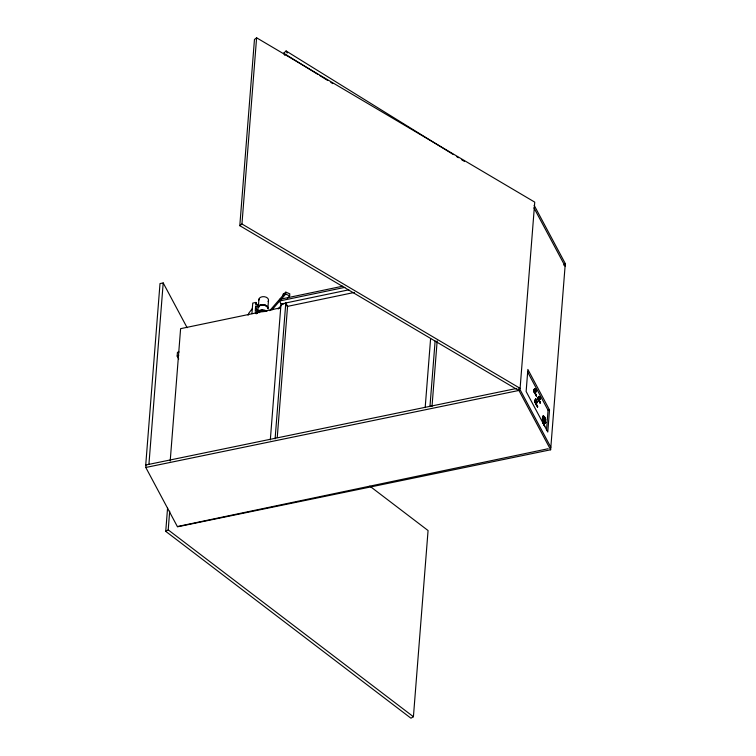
<?xml version="1.0" encoding="UTF-8"?>
<svg xmlns="http://www.w3.org/2000/svg" width="756" height="756" viewBox="0 0 756 756"><rect width="100%" height="100%" fill="white"/><g stroke="black" fill="none" stroke-linecap="round" stroke-linejoin="round"><path stroke-width="1.13" d="M536.382 391.627L536.07 390.795A1.767 0.52 78.3 0 1 535.532 389.831L536.306 391.135M535.078 392.062C535.815 390.304 536.524 391.835 535.116 391.627M543.441 423.549L543.29 423.067M539.529 399.47L540.578 398.62L539.604 398.374L539.661 399.055L539.604 398.204L540.323 398.951M543.602 420.544C541.92 418.125 544.169 413.173 545.53 419.457L545.435 420.582L544.263 419.145L544.112 416.792M535.843 394.849L536.042 395.558L535.569 393.64L535.758 394.934M536.032 395.086L536.505 395.775L536.212 394.868M544.065 417.586L543.961 417.17M534.747 390.294L534.501 389.444M536.117 390.077C533.405 390.975 537.157 389.973 535.645 389.841C534.01 390.691 535.437 387.516 534.662 390.228M535.04 390.285L535.021 389.359L535.144 390.068M535.116 393.63L535.257 394.131L535.229 393.044M535.654 391.268C536.146 393.243 534.672 387.989 535.645 390.493M535.654 391.759L535.843 391.117L535.39 392.355M535.588 390.446L535.503 389.954M535.787 403.657L535.881 403.184M535.806 400.302L536.231 400.699L536.051 399.782M535.909 391.088C536.24 391.674 536.288 391.485 535.38 390.663M536.07 400.482L536.562 401.549M535.872 402.145L535.9 401.88A1.654 0.482 78.3 0 1 535.711 399.385A1.654 0.482 78.3 0 1 536.647 401.134A1.654 0.482 78.3 0 1 536.184 402.409L536.193 402.721A2.013 0.586 78.3 0 0 536.76 401.171A2.013 0.586 78.3 0 0 535.626 399.045A2.013 0.586 78.3 0 0 535.834 402.05L535.446 402.23M538.159 399.423L538.074 398.346M538.707 397.703L538.489 396.919L538.65 398.025M538.943 400.793L538.915 399.915L538.943 400.793M538.763 397.543L539.019 396.446M539.009 397.779L540.058 398.488M539.198 398.639L538.905 399.631L538.631 396.966M539.264 397.59L539.463 397.202A1.767 0.52 78.3 0 0 539.964 398.128L539.935 398.714M539.604 397.949C539.642 397.259 539.321 399.404 539.727 398.176A1.767 0.52 78.3 0 1 539.397 397.675L539.841 399.565L538.924 399.073M539.264 397.165C539.897 398.96 539.964 398.724 538.82 399.215M539.841 399.593C539.141 400.68 540.02 397.628 539.557 399.007M539.661 398.856L539.066 397.921L540.039 397.476M540.228 403.08L540.323 402.561M545.416 419.41L545.284 422.51L545.766 422.377L544.594 423.36L545.312 423.162L545.615 419.344L544.065 416.433L543.517 416.943M535.191 402.315L534.889 401.691M535.749 391.135L535.843 391.504M542.95 422.774L542.827 421.999L543.129 423.114L543.129 422.566M540.02 397.902L539.359 397.902M534.095 391.873L533.566 390.011L534.001 390.975M534.775 393.025L534.965 393.507M535.513 403.165L535.588 402.825M536.845 405.613L536.694 405.018L536.798 405.651M538.678 400.33L538.593 399.518M536.042 402.192L536.202 402.419A1.701 0.501 78.3 0 0 536.665 403.317L536.562 403.364A1.701 0.501 78.3 0 1 536.089 402.504L535.938 401.672M534.435 389.491C533.632 390.294 535.418 393.753 535.862 391.788M534.142 205.292L565.29 263.579L550.642 449.773L177.49 526.809L145.795 467.473L145.984 464.959M148.923 464.354L163.201 282.933L160.007 283.594L145.728 465.016L516.82 388.404M178.728 359.024L177.159 356.076L177.452 352.315L179.049 351.984M170.194 461.018L180.608 328.662L280.495 307.843M369.826 486.155L428.066 530.542L413.419 716.735L410.933 718.2L165.734 531.355L167.577 507.938M165.734 531.355L168.21 529.89L169.684 511.16M256.605 37.8L241.948 223.993L520.1 388.338L517.954 390.03L239.803 225.685L254.46 39.492L256.605 37.8L534.747 202.136L520.1 388.338L518.937 390.446L145.795 467.473M251.918 313.664L252.75 303.09L255.906 302.438L257.484 305.396M255.906 302.438L255.698 305.065L258.779 304.422L258.637 306.227L255.556 306.87L255.273 310.508L257.976 309.941L257.872 311.311L255.159 311.869L256.218 313.844M258.939 299.168L258.297 307.248A4.848 3.26 4.5 0 1 263.258 304.753A4.848 3.26 4.5 0 1 267.889 307.909M263.475 311.141C260.47 311.755 264.581 311.472 263.258 310.877A3.657 2.457 4.5 0 0 259.062 312.719A3.657 2.457 4.5 0 1 263.277 310.839M267.926 307.607L268.475 300.68M281.062 303.959L279.465 301.001L279.597 299.367L342.751 286.184M270.317 439.926L281.005 304.054L285.787 303.061L287.563 306.369L277.244 437.554M271.867 309.979L285.683 294.103L285.834 292.156L289.794 293.838L289.642 295.785L287.346 298.431M275.089 438.934L285.787 303.061M425.174 407.654L430.608 338.546M429.947 406.652L435.116 341.06M432.007 406.445L437.166 340.852M519.136 387.932L518.937 390.446L550.642 449.773M534.303 391.315L534.388 392.506L534.36 391.419M535.22 392.137L534.823 391.239L535.135 391.939M535.087 389.831L535.229 390.276M535.153 389.416L535.314 389.869L535.078 389.198M535.172 392.94L535.021 393.687L535.116 393.167M535.314 389.869L535.295 391.069L536.202 390.946M535.513 389.453L535.38 389.349M534.757 401.927L534.993 402.372L535.04 401.805M535.598 390.654L535.617 391.466M535.692 390.049L535.201 389.51M534.898 402.192L534.955 401.427M535.72 390.635L536.127 390.739M535.257 403.099L535.361 402.494M536.117 395.057L536.108 395.728M536.467 396.267L536.25 394.887M536.429 395.284L536.429 396.333M535.947 403.506L535.711 403.052L535.664 403.619M538.206 398.799L538.178 399.726M539.113 396.588L538.896 397.193M539.075 399.036L540.19 398.922M539.122 397.221L539.047 396.598M539.019 397.07L539.349 396.626L539.529 398.667M539.463 397.363L539.548 398.61M539.444 397.165L539.349 396.626M539.708 397.656C540.153 396.068 537.119 397.75 539.68 397.108M539.113 397.902L539.841 397.391M539.803 402.305L539.671 401.616L539.642 402.466M539.151 401.285L539.217 400.444L539.538 402.003L539.236 400.964M542.562 417.038L542.364 419.457L544.575 423.596L544.811 420.572M542.553 421.394L542.921 422.585M543.28 415.762L543.035 420.449L544.566 423.322M543.432 416.055L543.243 415.602L543.186 416.31M543.035 422.944L543.082 422.387M543.507 416.291L543.583 416.906M543.451 419.627L543.498 419.004M543.621 417.123L543.658 416.584M543.517 420.355L543.819 416.48L545.615 419.344M545.312 423.162L543.762 420.251L544.065 416.433M544.32 420.61L544.471 421.536L544.651 420.846M543.876 424.333L543.753 423.521L544.386 425.43L544.018 424.645M544.14 421.309L544.131 420.563M545.303 420.345L545.067 423.256L545.756 422.434M546.512 429.984L548.062 410.243L527.527 371.81M549.517 409.941L547.779 432.007L526.138 391.495L527.868 369.438L549.517 409.941L548.062 410.243M534.832 390.502L534.794 391.353L534.568 390.19M538.442 397.788L538.745 398.979M545.322 422.065L544.074 418.493L544.216 420.903M543.318 416.452L542.657 417.699L543.035 420.449L543.762 420.251M538.338 399.159L538.433 399.792L538.329 399.045M537.223 406.066L537.393 406.785L537.318 406.057M534.577 389.879L535.324 389.274M535.399 389.699L535.324 390.483M535.579 392.09L535.059 391.863M536.467 390.937L535.758 391.523M536.524 402.06L536.562 401.209M539.973 397.41L539.151 397.684M539.283 396.683L538.792 397.061M544.377 425.307L544.726 426.308M538.745 397.183L538.848 398.327M536.278 391.636L534.861 391.806M538.735 397.344L539.671 397.259M248.091 315.214L248.885 313.088L252.258 308.684M535.626 400.378L536.637 403.194L536.665 402.693M539.387 399.404L539.633 399.877M544.717 426.204L544.32 424.759L544.348 425.316M269.722 310.678L285.834 292.156M278.132 309.015L281.969 304.602M284.804 55.292L283.689 53.213L286.089 50.973L453.43 154.602M563.692 265.072L565.29 263.579M239.803 225.685L241.948 223.993M265.29 311.103L264.78 310.65L264.959 311.188M536.41 402.598L536.051 401.927L536.486 402.173M535.919 390.757L535.862 390.757A1.767 0.52 78.3 0 1 535.295 389.888M177.452 526.535L548.157 448.724M279.465 301.001L344.925 287.346M285.655 302.995L348.809 289.822M287.563 306.369L354.526 292.411M177.159 356.076L178.756 355.755M535.579 389.557L534.587 389.718L535.711 389.85M535.966 389.992L535.135 390.304M536.146 390.323L535.191 390.559L535.002 389.973M534.775 390.474L534.983 391.296M538.735 397.883L538.83 399.092L540.143 399.121M539.368 399.886L539.208 399.451M543.309 416.461L543.829 416.348M542.647 417.388L543.167 417.161M542.638 417.558L543.12 417.331M545.35 419.136L544.83 419.155L545.369 419.193M545.303 422.32L545.766 422.028M536.165 401.975L536.004 402.579L536.628 402.627L536.089 401.975M263.438 311L264.024 311.028M538.839 396.324L538.792 396.928M535.654 392.345L535.012 391.891M540.001 402.239L540.086 403.052M534.53 392.062L534.492 392.553M534.927 393.385L534.87 392.61M537.903 398.771C537.015 395.464 537.781 399.896 537.941 398.299L538.291 398.96M535.031 401.946L535.116 402.598M537.006 405.641L536.921 405.981M285.683 294.103L289.642 295.785M534.53 392.156L534.53 392.657M535.002 389.633L535.144 389.52A1.767 0.52 78.3 0 0 534.322 389.047A1.767 0.52 78.3 0 0 534.596 391.438A1.767 0.52 78.3 0 0 535.428 392.014M456.435 156.464L458.438 157.711M461.443 159.573L464.449 161.434M283.689 53.213L317.756 74.315M319.76 75.553L327.783 80.514M330.788 82.376L332.791 83.623M168.21 529.89L413.419 716.735M538.811 398.317L539.482 399.678M539.283 401.049L539.264 400.642M545.01 423.162L543.517 420.308M533.944 207.853L565.091 266.14M539.604 397.25L539.878 397.769M535.324 390.096L535.409 390.257M538.99 400.264L538.726 399.763L538.726 400.491M534.095 391.958L534.142 391.249L534.407 392.846M534.946 401.502L534.813 401.247A1.805 0.529 78.3 0 0 534.974 401.682M519.693 388.971L550.84 447.268M286.089 50.973L287.195 53.052M255.556 306.87L257.135 309.818M163.201 282.933L187.119 327.698M536.202 399.99L536.505 400.878M539.623 402.305L539.822 401.956M535.569 390.068L535.475 389.529M538.782 398.648L538.943 399.13M543.082 419.845L543.262 420.752M534.738 390.058L534.766 390.597M544.717 418.351L544.774 419.278M282.82 304.252A2.211 1.493 4.5 0 1 283.821 303.921M286.288 304.753A2.211 1.493 4.5 0 1 286.477 305.896M283.046 295.02A2.211 1.493 4.5 0 1 285.229 293.262M258.183 309.223A5.197 3.497 4.5 0 1 262.578 304.706A5.197 3.497 4.5 0 1 268.172 309.024M257.484 313.39A5.197 3.497 4.5 0 1 260.858 309.922A5.197 3.497 4.5 0 1 266.887 311.444M262.965 311.812A1.682 1.134 4.5 0 1 264.959 311.595M258.883 300.019A4.848 3.26 4.5 0 1 264.524 296.739A4.848 3.26 4.5 0 1 268.096 301.483M258.561 307.503A4.564 3.071 4.5 0 1 259.554 306.095M260.423 305.585A4.564 3.071 4.5 0 1 261.472 305.263M263.825 305.216A4.564 3.071 4.5 0 1 265.961 305.972M267.331 307.333A4.564 3.071 4.5 0 1 267.586 308.127M258.58 307.295A4.564 3.071 4.5 0 1 258.93 306.539M260.442 305.377A4.564 3.071 4.5 0 1 265.98 305.764M267.34 307.125A4.564 3.071 4.5 0 1 267.605 307.919M535.248 401.682A2.013 0.586 78.3 0 1 535.002 399.744M542.893 417.907L542.893 417.907M543.29 417.643L543.564 418.455L543.29 417.643M544.859 421.583L544.868 421.536M545.265 421.328L545.539 422.15L545.265 421.328M536.108 404.12L536.212 404.895L536.108 404.12M537.629 406.785C537.431 408.287 537.62 405.103 537.582 406.785M533.812 390.795L533.604 390.172L533.812 390.795M537.639 397.883L537.45 397.325L537.639 397.883M259.724 310.716L260.555 310.848L259.762 310.65M261.812 310.281L262.701 310.423L261.812 310.281M536.344 404.016L536.467 404.885L536.344 404.016M536.59 404.611L536.59 405.358L536.647 404.592M539.973 401.823L539.954 402.797L539.973 401.823M535.446 399.754A1.937 0.567 78.3 0 0 536.354 402.882A1.937 0.567 78.3 0 0 536.552 400.396A1.937 0.567 78.3 0 0 535.446 399.754A1.937 0.567 78.3 0 0 536.325 402.882A1.937 0.567 78.3 0 0 536.514 400.406A1.937 0.567 78.3 0 0 535.418 399.763"/></g></svg>
